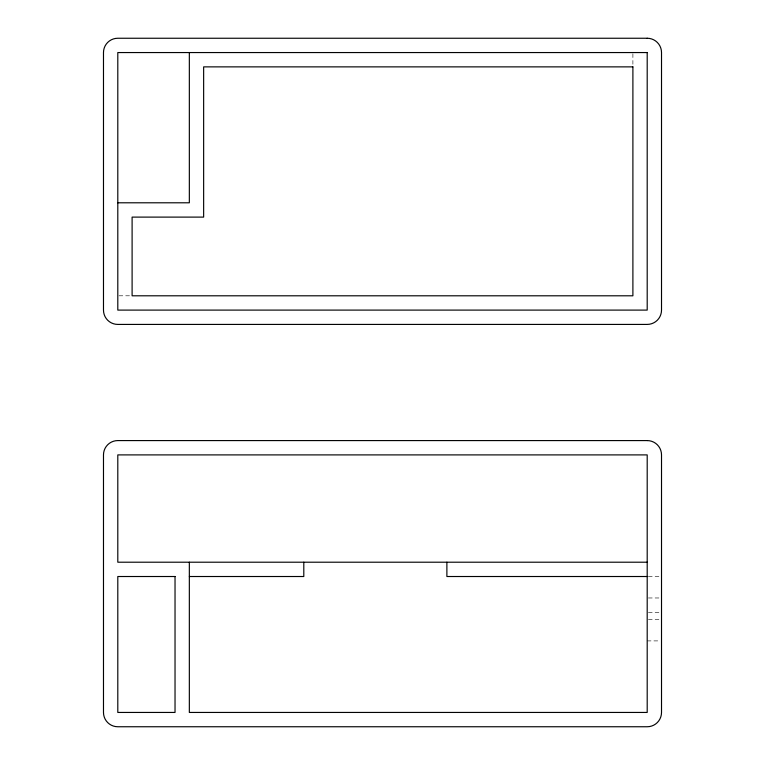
<?xml version="1.0" encoding="UTF-8"?>
<svg xmlns="http://www.w3.org/2000/svg" width="765" height="765" viewBox="0 0 765 765"><rect width="100%" height="100%" fill="white"/><g stroke="black" fill="none" stroke-linecap="round" stroke-linejoin="round"><path stroke-width="0.57" stroke-dasharray="3.83 2.87" d="M118.986 295.797L130.911 295.797M648.395 576.514L660.319 576.514M648.395 597.972L660.319 597.972M648.395 612.287L661.515 612.287M648.395 619.44L660.319 619.44M647.2 640.898L660.319 640.898M632.894 53.751L632.894 64.48"/><path stroke-width="1.15" d="M117.8 202.792L189.338 202.792L189.338 52.556M647.2 562.208L117.8 562.208L117.8 454.898L647.2 454.898L647.2 712.444L189.338 712.444L189.338 562.208M189.338 576.514L303.801 576.514L303.801 562.208M647.2 576.514L446.884 576.514L446.884 562.208M647.2 38.25L117.8 38.25A14.306 14.306 0 0 0 103.485 52.556L103.485 310.102A14.306 14.306 0 0 0 117.8 324.417L647.2 324.417A14.306 14.306 0 0 0 661.515 310.102L661.515 52.556A14.306 14.306 0 0 0 647.2 38.25M647.2 52.556L117.8 52.556L117.8 310.102L647.2 310.102L647.2 52.556M632.894 66.871L203.643 66.871L203.643 217.107L132.106 217.107L132.106 295.797L632.894 295.797L632.894 66.871M647.2 440.583L117.8 440.583A14.306 14.306 0 0 0 103.485 454.898L103.485 712.444A14.306 14.306 0 0 0 117.8 726.75L647.2 726.75A14.306 14.306 0 0 0 661.515 712.444L661.515 454.898A14.306 14.306 0 0 0 647.2 440.583M175.032 576.514L117.8 576.514L117.8 712.444L175.032 712.444L175.032 576.514"/></g></svg>
